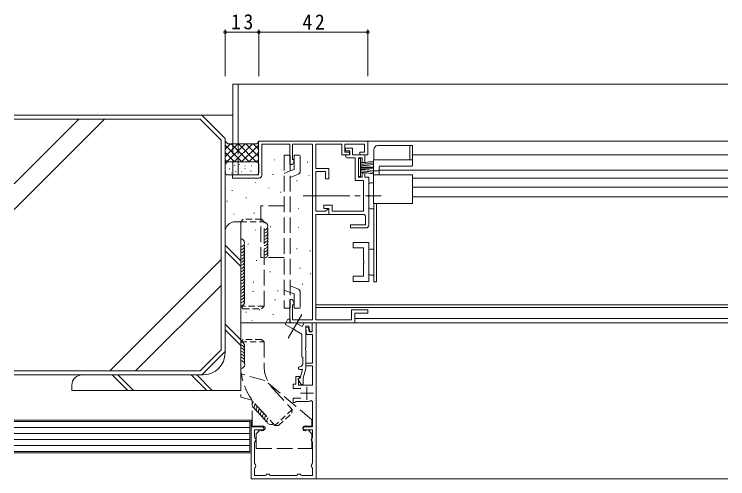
# Model space of a CAD drawing. Units: millimetres, scale not verified. Extents: x -594 to 539, y -420 to 386.
# Drawn here: x -157.8 to 116.8, y -186.4 to -7.5 of the extents above; entities that cross this region are included whole.
import ezdxf

# ---------------------------------------------------------------- set-up
doc = ezdxf.new("R2010")
doc.units = ezdxf.units.MM
doc.header["$LTSCALE"] = 2
for name, pattern in [('CHAIN2', [12, 9, -1, 1, -1]), ('DASHED1', [1.8, 1.2, -0.6]), ('DASHED3', [4, 3, -1])]:
    doc.linetypes.add(name, pattern=pattern)
for name, color, linetype, lineweight in [('0-3_YKK_11', 7, 'Continuous', 9), ('0-4_YKK_12', 2, 'Continuous', 9), ('0-5_YKK_13', 4, 'Continuous', 9), ('0-6_YKK_D', 6, 'Continuous', 9), ('0-7_YSS_K', 3, 'Continuous', 9), ('0-8_YSS_KE', 3, 'Continuous', 9)]:
    doc.layers.add(name, color=color, linetype=linetype, lineweight=lineweight)
doc.styles.add('ＭＳ ゴシック', font='')
doc.styles.get('ＭＳ ゴシック').set_extended_font_data('MS Gothic')

msp = doc.modelspace()

# ---------------------------------------------------------------- linework, layer by layer
at = {"layer": '0-3_YKK_11'}
for p, q in [((-63.781, -56.392), (-21.781, -56.392)), ((-63.781, -69.392), (-63.781, -56.392)), ((-62.581, -57.592), (-62.581, -69.592)), ((-51.781, -57.592), (-62.581, -57.592)), ((-51.781, -65.392), (-51.781, -57.592)), ((-50.681, -57.592), (-50.681, -63.392)), ((-42.981, -57.592), (-50.681, -57.592)), ((-42.981, -125.192), (-42.981, -57.592)), ((-41.781, -57.592), (-41.781, -66.892)), ((-31.781, -57.592), (-41.781, -57.592)), ((-31.781, -61.592), (-31.781, -57.592)), ((-30.581, -57.592), (-30.581, -60.592)), ((-22.981, -57.592), (-30.581, -57.592)), ((-22.981, -60.592), (-22.981, -57.592)), ((-21.781, -56.392), (-21.781, -61.592)), ((-30.281, -59.092), (-30.281, -60.092)), ((-27.681, -59.092), (-30.281, -59.092)), ((-30.281, -60.092), (-28.681, -60.092)), ((-28.681, -60.092), (-28.681, -61.592)), ((-27.681, -61.592), (-27.681, -59.092)), ((-28.781, -61.592), (-31.781, -61.592)), ((-30.581, -60.592), (-28.781, -60.592)), ((-28.681, -61.592), (-29.681, -61.592)), ((-29.681, -62.792), (-26.581, -62.792)), ((-28.781, -60.592), (-28.781, -61.592)), ((-22.881, -61.592), (-27.681, -61.592)), ((-26.581, -62.792), (-26.581, -71.592)), ((-25.381, -62.792), (-23.881, -62.792)), ((-25.381, -70.292), (-25.381, -62.792)), ((-24.781, -60.592), (-22.981, -60.592)), ((-24.781, -61.592), (-24.781, -60.592)), ((-21.781, -61.592), (-24.781, -61.592)), ((-23.881, -62.792), (-23.881, -64.542)), ((-22.881, -64.542), (-22.881, -61.592)), ((-50.781, -65.392), (-51.781, -65.392)), ((-50.151, -64.301), (-50.781, -65.392)), ((-50.681, -63.392), (-50.151, -63.392)), ((-50.151, -63.392), (-50.151, -64.301)), ((-23.881, -64.542), (-22.881, -64.542)), ((-41.781, -66.892), (-36.781, -66.892)), ((-41.781, -68.092), (-41.781, -83.392)), ((-37.981, -68.092), (-41.781, -68.092)), ((-37.981, -70.892), (-37.981, -68.092)), ((-36.781, -66.892), (-36.781, -70.892)), ((-23.881, -68.542), (-23.881, -70.292)), ((-22.881, -68.542), (-23.881, -68.542)), ((-22.881, -70.292), (-22.881, -68.542)), ((-73.781, -69.392), (-63.781, -69.392)), ((-73.781, -70.592), (-73.781, -69.392)), ((-63.581, -70.592), (-73.781, -70.592)), ((-36.781, -70.892), (-37.981, -70.892)), ((-23.881, -70.292), (-25.381, -70.292)), ((-21.381, -70.292), (-22.881, -70.292)), ((-21.381, -76.934), (-21.381, -70.292)), ((-26.581, -71.592), (-23.381, -71.592)), ((-23.381, -71.592), (-23.381, -83.392)), ((-21.501, -77.117), (-21.381, -76.934)), ((-21.501, -77.667), (-21.501, -77.117)), ((-21.381, -77.85), (-21.501, -77.667)), ((-21.381, -88.792), (-21.381, -77.85)), ((-38.681, -81.092), (-38.681, -82.292)), ((-35.481, -81.092), (-38.681, -81.092)), ((-38.681, -82.292), (-36.681, -82.292)), ((-36.681, -82.292), (-36.681, -84.592)), ((-35.481, -83.392), (-35.481, -81.092)), ((-41.781, -83.392), (-38.005, -83.392)), ((-41.781, -84.592), (-41.781, -125.192)), ((-36.781, -84.592), (-41.781, -84.592)), ((-38.005, -83.392), (-37.151, -82.538)), ((-37.151, -82.538), (-36.781, -82.692)), ((-36.781, -82.692), (-36.781, -84.592)), ((-36.681, -84.592), (-23.581, -84.592)), ((-23.381, -83.392), (-35.481, -83.392)), ((-22.581, -85.592), (-22.581, -88.592)), ((-28.381, -88.592), (-28.381, -89.792)), ((-22.581, -88.592), (-28.381, -88.592)), ((-28.381, -89.792), (-22.381, -89.792)), ((-27.381, -95.411), (-27.381, -97.411)), ((-21.381, -95.411), (-27.381, -95.411)), ((-21.381, -110.411), (-21.381, -95.411)), ((-27.381, -97.411), (-23.381, -97.411)), ((-23.381, -97.411), (-23.381, -102.453)), ((-23.381, -102.453), (-23.261, -102.636)), ((-23.261, -103.186), (-23.381, -103.369)), ((-23.381, -103.369), (-23.381, -108.411)), ((-23.261, -102.636), (-23.261, -103.186)), ((-27.381, -108.411), (-27.381, -110.411)), ((-23.381, -108.411), (-27.381, -108.411)), ((-27.381, -110.411), (-21.381, -110.411)), ((-51.781, -117.392), (-50.781, -117.392)), ((-51.781, -126.392), (-51.781, -117.392)), ((-50.781, -117.392), (-50.151, -118.483)), ((-50.681, -119.392), (-50.681, -125.192)), ((-50.151, -119.392), (-50.681, -119.392)), ((-50.151, -118.483), (-50.151, -119.392)), ((-27.981, -121.392), (-21.781, -121.392)), ((-27.981, -125.192), (-27.981, -121.392)), ((-26.781, -122.592), (-26.781, -126.392)), ((-21.781, -122.592), (-26.781, -122.592)), ((-21.781, -121.392), (-21.781, -122.592)), ((-53.591, -126.934), (-52.47, -124.992)), ((-52.47, -124.992), (-51.681, -124.992)), ((-51.681, -124.992), (-51.681, -126.392)), ((-50.681, -125.192), (-42.981, -125.192)), ((-41.781, -125.192), (-27.981, -125.192)), ((-50.783, -128.555), (-53.591, -126.934)), ((-26.781, -126.392), (-51.781, -126.392)), ((-51.681, -126.392), (-49.529, -126.392)), ((-50.565, -128.542), (-50.783, -128.555)), ((-50.088, -128.817), (-50.565, -128.542)), ((-49.99, -129.013), (-50.088, -128.817)), ((-47.081, -130.692), (-49.99, -129.013)), ((-49.529, -126.392), (-47.058, -127.819)), ((-47.058, -127.819), (-46.234, -126.392)), ((-46.234, -126.392), (-43.181, -126.392)), ((-45.581, -127.592), (-45.581, -135.934)), ((-44.453, -127.592), (-45.581, -127.592)), ((-45.581, -128.314), (-44.592, -128.184)), ((-45.355, -130.892), (-45.581, -128.314)), ((-44.592, -128.184), (-44.309, -129.792)), ((-44.094, -129.628), (-44.453, -127.592)), ((-43.181, -126.392), (-43.181, -129.548)), ((-43.181, -126.392), (-41.681, -126.392)), ((-43.181, -129.792), (-43.181, -126.392)), ((-41.681, -126.392), (-41.681, -186.392)), ((-47.081, -139.392), (-47.081, -130.692)), ((-43.081, -130.892), (-45.355, -130.892)), ((-44.309, -129.792), (-43.181, -129.792)), ((-43.181, -129.548), (-44.094, -129.628)), ((-43.081, -141.892), (-43.081, -130.892)), ((-45.581, -135.934), (-45.701, -136.117)), ((-45.701, -136.117), (-45.701, -136.667)), ((-45.701, -136.667), (-45.581, -136.85)), ((-45.581, -136.85), (-45.581, -143.904)), ((-46.781, -139.692), (-47.081, -139.392)), ((-46.781, -142.092), (-46.781, -139.692)), ((-45.581, -141.892), (-43.081, -141.892)), ((-45.581, -142.892), (-45.581, -141.892)), ((-46.927, -144.292), (-47.981, -144.292)), ((-47.836, -147.684), (-46.927, -144.292)), ((-45.581, -143.904), (-46.581, -147.636)), ((-43.081, -142.892), (-45.581, -142.892)), ((-43.081, -150.292), (-43.081, -142.892)), ((-49.481, -146.992), (-48.081, -146.992)), ((-49.481, -149.992), (-49.481, -146.992)), ((-48.636, -147.898), (-47.836, -147.684)), ((-47.331, -150.159), (-48.636, -147.898)), ((-48.281, -147.775), (-48.481, -148.058)), ((-48.481, -148.058), (-48.481, -150.292)), ((-48.081, -147.492), (-48.281, -147.775)), ((-48.081, -146.992), (-48.081, -147.492)), ((-46.581, -147.636), (-46.581, -149.958)), ((-50.481, -149.992), (-49.481, -149.992)), ((-50.481, -151.592), (-50.481, -149.992)), ((-48.481, -150.292), (-43.081, -150.292)), ((-46.581, -149.958), (-47.331, -150.159)), ((-45.181, -150.992), (-45.181, -155.992)), ((-47.579, -151.592), (-50.481, -151.592)), ((-42.681, -153.492), (-47.681, -153.492)), ((-50.481, -155.392), (-47.579, -155.392)), ((-50.481, -156.992), (-50.481, -155.392)), ((-43.081, -156.665), (-43.67, -156.313)), ((-49.781, -156.992), (-50.481, -156.992)), ((-49.521, -156.842), (-49.781, -156.992)), ((-49.261, -156.692), (-49.521, -156.842)), ((-45.181, -156.692), (-49.261, -156.692)), ((-43.081, -166.392), (-43.081, -156.665)), ((-66.681, -166.392), (-62.431, -166.392)), ((-66.681, -186.392), (-66.681, -166.392)), ((-45.931, -166.392), (-43.081, -166.392)), ((-65.381, -167.592), (-65.381, -170.367)), ((-63.166, -167.592), (-65.381, -167.592)), ((-62.956, -167.678), (-63.166, -167.592)), ((-45.196, -167.592), (-45.406, -167.678)), ((-43.081, -167.592), (-45.196, -167.592)), ((-43.081, -170.454), (-43.081, -167.592)), ((-65.381, -170.367), (-65.266, -170.604)), ((-65.266, -172.18), (-65.381, -172.417)), ((-65.381, -172.417), (-65.381, -180.367)), ((-43.173, -170.67), (-43.081, -170.454)), ((-43.081, -172.33), (-43.173, -172.114)), ((-43.081, -180.454), (-43.081, -172.33)), ((-65.381, -180.367), (-65.266, -180.604)), ((-43.173, -180.67), (-43.081, -180.454)), ((-65.266, -182.18), (-65.381, -182.417)), ((-65.381, -182.417), (-65.381, -185.092)), ((-43.081, -182.33), (-43.173, -182.114)), ((-43.081, -185.092), (-43.081, -182.33)), ((-41.681, -186.392), (-66.681, -186.392)), ((-65.381, -185.092), (-61.206, -185.092)), ((-61.206, -185.092), (-60.969, -184.977)), ((-59.393, -184.977), (-59.156, -185.092)), ((-59.156, -185.092), (-49.206, -185.092)), ((-49.206, -185.092), (-48.969, -184.977)), ((-47.393, -184.977), (-47.156, -185.092)), ((-47.156, -185.092), (-43.081, -185.092))]:
    msp.add_line(p, q, dxfattribs=at)
for centre, radius, start, end in [((-29.681, -62.192), 0.6, 90.00145, 269.99997), ((-63.581, -69.592), 1, 270, 359.99998), ((-23.581, -85.592), 1, 0, 89.99998), ((-22.381, -88.792), 1, 270, 359.99998), ((-47.981, -142.092), 1.2, 270, 359.99998), ((-47.981, -143.792), 0.5, 89.99998, 270), ((-45.181, -153.492), 3.2, 269.99998, 298.17862), ((-62.431, -167.142), 0.75, 225.58467, 89.99997), ((-45.931, -167.142), 0.75, 90.00002, 314.41531), ((-65.881, -171.392), 1, 307.97986, 52.02013), ((-42.481, -171.392), 1, 133.81306, 226.18692), ((-65.881, -181.392), 1, 307.97986, 52.02013), ((-42.481, -181.392), 1, 133.81306, 226.18692), ((-60.181, -185.592), 1, 37.97986, 142.02013), ((-48.181, -185.592), 1, 37.97986, 142.02013)]:
    msp.add_arc(centre, radius, start, end, dxfattribs=at)
at = {"layer": '0-4_YKK_12'}
for p, q in [((116.818, -34.392), (-73.68, -34.392)), ((-73.68, -57.392), (-73.68, -34.392)), ((-71.68, -57.392), (-71.68, -34.392)), ((-21.972, -56.392), (116.818, -56.392)), ((116.818, -61.592), (-4.581, -61.592)), ((116.818, -67.612), (-17.381, -67.612)), ((116.818, -70.632), (-4.581, -70.632)), ((116.818, -74.132), (-4.581, -74.132)), ((116.818, -77.822), (-4.581, -77.822)), ((116.818, -119.392), (-41.681, -119.392)), ((-41.681, -120.392), (116.818, -120.392)), ((-26.681, -124.692), (116.818, -124.692)), ((-26.681, -126.392), (116.818, -126.392)), ((-42.181, -186.392), (116.818, -186.392))]:
    msp.add_line(p, q, dxfattribs=at)
at = {"layer": '0-4_YKK_12', "linetype": 'DASHED3'}
for p, q in [((-73.68, -69.392), (-73.68, -57.392)), ((-71.68, -69.392), (-71.68, -57.392))]:
    msp.add_line(p, q, dxfattribs=at)
at = {"layer": '0-5_YKK_13'}
for p, q in [((-19.381, -59.603), (-19.381, -63.526)), ((-5.581, -58.103), (-17.881, -58.103)), ((-5.581, -58.103), (-5.581, -58.022)), ((-4.581, -58.022), (-5.581, -58.022)), ((-5.581, -58.103), (-5.581, -63.526)), ((-4.581, -58.103), (-4.581, -65.806)), ((-24.531, -63.092), (-25.381, -63.092)), ((-25.381, -63.092), (-25.381, -69.992)), ((-24.531, -63.092), (-24.531, -69.992)), ((-24.531, -69.992), (-24.531, -63.092)), ((-4.581, -63.526), (-19.581, -63.526)), ((-19.581, -80.402), (-19.581, -63.526)), ((-4.581, -65.806), (-4.787, -66.012)), ((-19.381, -66.342), (-24.531, -66.342)), ((-19.381, -66.742), (-24.531, -66.742)), ((-17.381, -67.8), (-19.581, -67.8)), ((-4.787, -66.012), (-17.381, -66.012)), ((-17.381, -66.306), (-17.381, -69.292)), ((-24.531, -69.992), (-25.381, -69.992)), ((-4.581, -69.292), (-19.581, -69.292)), ((-4.581, -69.292), (-4.581, -80.402)), ((-21.381, -73.117), (-21.381, -81.717)), ((-20.681, -72.417), (-19.581, -72.417)), ((-4.581, -80.402), (-19.581, -80.402)), ((-19.381, -80.402), (-19.381, -110.541)), ((-18.381, -110.541), (-18.381, -80.402)), ((-20.681, -82.417), (-19.381, -82.417)), ((-21.381, -98.641), (-21.381, -107.241)), ((-20.681, -97.941), (-19.381, -97.941)), ((-20.681, -107.941), (-19.381, -107.941)), ((-19.381, -110.541), (-18.381, -110.541))]:
    msp.add_line(p, q, dxfattribs=at)
at = {"layer": '0-5_YKK_13', "linetype": 'DASHED3'}
for p, q in [((-51.682, -61.739), (-53.982, -61.74)), ((-53.982, -61.74), (-53.977, -120.739)), ((-51.682, -61.739), (-51.681, -120.739)), ((-50.109, -61.74), (-50.108, -67.241)), ((-47.809, -61.74), (-50.108, -61.74)), ((-47.808, -68.117), (-47.808, -61.74)), ((-51.608, -67.846), (-53.908, -68.776)), ((-50.108, -67.24), (-51.608, -67.846)), ((-48.434, -69.044), (-51.608, -70.327)), ((-62.981, -81.24), (-62.981, -101.24)), ((-53.983, -81.24), (-62.981, -81.24)), ((-53.981, -101.24), (-62.98, -101.24)), ((-48.431, -113.435), (-51.606, -112.153)), ((-51.606, -114.633), (-53.906, -113.704)), ((-50.106, -115.239), (-51.606, -114.633)), ((-50.105, -120.739), (-50.106, -115.239)), ((-47.806, -114.362), (-47.805, -120.739)), ((-51.679, -120.74), (-53.977, -120.74)), ((-47.806, -120.739), (-50.106, -120.739)), ((-61.33, -148.505), (-70.681, -146)), ((-70.681, -146), (-70.681, -155)), ((-43.231, -163.692), (-61.33, -148.505)), ((-70.681, -155), (-66.231, -156.192)), ((-66.231, -166.192), (-66.231, -156.192)), ((-43.231, -166.192), (-43.231, -163.692)), ((-61.931, -166.192), (-66.231, -166.192)), ((-43.231, -166.192), (-46.031, -166.192)), ((-63.231, -167.592), (-64.731, -169.092)), ((-64.731, -174.692), (-64.731, -169.092)), ((-63.231, -167.592), (-61.931, -167.592)), ((-46.031, -167.592), (-44.731, -167.592)), ((-44.731, -167.592), (-43.231, -169.092)), ((-43.231, -174.692), (-43.231, -169.092)), ((-64.731, -174.692), (-43.231, -174.692))]:
    msp.add_line(p, q, dxfattribs=at)
at = {"layer": '0-5_YKK_13', "linetype": 'CHAIN2'}
for p, q in [((-46.681, -77.417), (-16.581, -77.417)), ((-52.408, -132.286), (-47.106, -123.103))]:
    msp.add_line(p, q, dxfattribs=at)
at = {"layer": '0-5_YKK_13'}
for centre, radius, start, end in [((-17.881, -59.603), 1.5, 90, 180), ((-24.956, -36.642), 28, 270.86969, 281.48474), ((-24.956, -37.242), 28, 270.86969, 281.48474), ((-24.956, -37.842), 28, 270.86969, 281.48474), ((-24.956, -95.242), 28, 78.51524, 89.13029), ((-24.956, -95.842), 28, 78.51524, 89.13029), ((-24.956, -96.442), 28, 78.51524, 89.13029), ((-20.681, -73.117), 0.7, 90, 180), ((-20.681, -81.717), 0.7, 180, 270), ((-20.681, -98.641), 0.7, 90, 180), ((-20.681, -107.241), 0.7, 180, 270)]:
    msp.add_arc(centre, radius, start, end, dxfattribs=at)
at = {"layer": '0-5_YKK_13', "linetype": 'DASHED3'}
for centre, radius, start, end in [((-48.808, -68.117), 1, 292.00334, 0), ((-48.806, -114.363), 1, 0.00436, 68.00217), ((-61.931, -166.892), 0.7, 270, 90), ((-46.031, -166.892), 0.7, 90, 270)]:
    msp.add_arc(centre, radius, start, end, dxfattribs=at)
at = {"layer": '0-6_YKK_D'}
for p, q in [((-76.681, -31.392), (-76.681, -13.392)), ((-63.681, -31.392), (-63.681, -13.392)), ((-63.681, -31.392), (-63.681, -13.392)), ((-21.681, -31.392), (-21.681, -13.392)), ((-76.681, -14.392), (-63.681, -14.392)), ((-63.681, -14.392), (-21.681, -14.392))]:
    msp.add_line(p, q, dxfattribs=at)
for centre in [(-76.681, -14.392), (-63.681, -14.392), (-63.681, -14.392), (-21.681, -14.392)]:
    msp.add_circle(centre, 0.51, dxfattribs=at)
at = {"layer": '0-7_YSS_K'}
for p, q in [((-85.68, -46.392), (-73.68, -46.392)), ((-157.835, -82.669), (-123.058, -47.892)), ((-157.835, -72.77), (-132.957, -47.892)), ((-157.835, -47.892), (-86.302, -47.892)), ((-78.181, -56.013), (-86.302, -47.892)), ((-78.181, -56.013), (-78.181, -136.771)), ((-76.681, -59.421), (-74.651, -57.392)), ((-76.681, -62.25), (-71.823, -57.392)), ((-75.995, -64.392), (-68.995, -57.392)), ((-74.367, -57.392), (-67.367, -64.392)), ((-73.166, -64.392), (-66.166, -57.392)), ((-71.539, -57.392), (-64.527, -64.404)), ((-68.71, -57.392), (-63.681, -62.422)), ((-65.882, -57.392), (-63.681, -59.593)), ((-76.681, -57.907), (-70.196, -64.392)), ((-70.338, -64.392), (-63.681, -57.735)), ((-76.681, -60.735), (-73.024, -64.392)), ((-67.509, -64.392), (-63.681, -60.564)), ((-76.681, -63.564), (-75.852, -64.392)), ((-76.681, -64.392), (-64.681, -64.392)), ((-76.681, -65.392), (-76.681, -68.392)), ((-76.165, -65.094), (-75.965, -65.094)), ((-73.019, -65.707), (-72.819, -65.707)), ((-71.18, -65.421), (-70.98, -65.421)), ((-69.137, -65.911), (-68.937, -65.911)), ((-66.522, -65.87), (-66.322, -65.87)), ((-64.681, -64.392), (-63.681, -63.392)), ((-63.681, -65.392), (-63.681, -68.392)), ((-57.803, -63.557), (-57.603, -63.557)), ((-45.063, -64.436), (-44.863, -64.436)), ((-76.573, -68.363), (-76.373, -68.363)), ((-75.103, -66.973), (-74.903, -66.973)), ((-74.367, -68.567), (-74.167, -68.567)), ((-72.61, -68.117), (-72.41, -68.117)), ((-70.404, -68.199), (-70.204, -68.199)), ((-69.137, -66.892), (-68.937, -66.892)), ((-66.849, -67.872), (-66.649, -67.872)), ((-75.681, -69.392), (-64.681, -69.392)), ((-58.389, -69.268), (-58.189, -69.268)), ((-44.477, -69.561), (-44.277, -69.561)), ((-64.979, -72.343), (-64.779, -72.343)), ((-49.163, -71.611), (-48.963, -71.611)), ((-74.058, -75.419), (-73.858, -75.419)), ((-59.853, -74.393), (-59.653, -74.393)), ((-55.313, -76.004), (-55.114, -76.004)), ((-75.962, -79.519), (-75.762, -79.519)), ((-68.64, -78.201), (-68.44, -78.201)), ((-48.577, -82.301), (-48.377, -82.301)), ((-73.326, -84.498), (-73.126, -84.498)), ((-65.564, -84.059), (-65.364, -84.059)), ((-70.681, -87.392), (-72.681, -87.392)), ((-70.681, -152.392), (-70.681, -87.392)), ((-59.267, -89.33), (-59.067, -89.33)), ((-48.431, -89.623), (-48.231, -89.623)), ((-76.681, -137.892), (-76.681, -91.392)), ((-65.125, -90.648), (-64.925, -90.648)), ((-67.907, -96.067), (-67.707, -96.067)), ((-76.681, -96.492), (-70.681, -102.492)), ((-76.681, -98.613), (-70.681, -104.613)), ((-49.163, -97.824), (-48.963, -97.824)), ((-44.038, -98.556), (-43.838, -98.556)), ((-121.063, -144.892), (-78.181, -102.01)), ((-64.686, -102.364), (-64.486, -102.364)), ((-59.414, -106.757), (-59.214, -106.757)), ((-47.991, -105.292), (-47.791, -105.292)), ((-43.891, -107.489), (-43.691, -107.489)), ((-111.163, -144.892), (-78.181, -111.91)), ((-65.857, -110.711), (-65.657, -110.711)), ((-46.966, -111.443), (-46.766, -111.443)), ((-66.004, -114.225), (-65.804, -114.225)), ((-56.485, -114.079), (-56.285, -114.079)), ((-57.51, -117.447), (-57.31, -117.447)), ((-68.64, -122.279), (-68.44, -122.279)), ((-63.514, -121.401), (-63.314, -121.401)), ((-58.242, -123.158), (-58.042, -123.158)), ((-66.443, -125.501), (-66.243, -125.501)), ((-76.681, -126.897), (-70.681, -132.897)), ((-76.681, -129.019), (-70.681, -135.019)), ((-51.181, -126.392), (-70.681, -126.392)), ((-78.181, -136.771), (-86.302, -144.892)), ((-157.835, -144.892), (-86.302, -144.892)), ((-85.181, -146.392), (-131.681, -146.392)), ((-120.119, -146.392), (-114.119, -152.392)), ((-117.997, -146.392), (-111.997, -152.392)), ((-89.713, -146.392), (-83.713, -152.392)), ((-87.592, -146.392), (-81.592, -152.392)), ((-157.835, -163.892), (-66.681, -163.892)), ((-157.835, -164.392), (-67.181, -164.392)), ((-67.181, -164.392), (-67.181, -175.892)), ((-66.681, -163.892), (-66.681, -176.392)), ((-67.181, -166.692), (-157.835, -166.692)), ((-67.181, -168.992), (-157.835, -168.992)), ((-67.181, -171.292), (-157.835, -171.292)), ((-67.181, -173.592), (-157.835, -173.592)), ((-67.181, -175.892), (-157.835, -175.892)), ((-66.681, -176.392), (-157.835, -176.392))]:
    msp.add_line(p, q, dxfattribs=at)
at = {"layer": '0-7_YSS_K', "linetype": 'DASHED1'}
for p, q in [((-69.681, -86.392), (-70.681, -87.392)), ((-70.681, -87.392), (-61.681, -87.392)), ((-62.681, -86.392), (-69.681, -86.392)), ((-61.681, -87.392), (-62.681, -86.392)), ((-70.681, -119.984), (-69.681, -120.984)), ((-61.681, -119.984), (-70.681, -119.984)), ((-62.681, -120.984), (-61.681, -119.984)), ((-69.681, -120.984), (-62.681, -120.984)), ((-69.681, -132.713), (-70.681, -133.713)), ((-70.681, -133.713), (-61.681, -133.713)), ((-62.681, -132.713), (-69.681, -132.713)), ((-61.681, -133.713), (-62.681, -132.713)), ((-50.87, -159.735), (-57.485, -165.838)), ((-56.072, -165.895), (-50.927, -161.148)), ((-50.927, -161.148), (-50.87, -159.735)), ((-57.485, -165.838), (-56.072, -165.895))]:
    msp.add_line(p, q, dxfattribs=at)
at = {"layer": '0-7_YSS_K', "linetype": 'DASHED3'}
for p, q in [((-70.681, -119.984), (-70.681, -87.392)), ((-61.681, -119.984), (-61.681, -87.392)), ((-70.681, -133.713), (-70.681, -142.739)), ((-61.681, -133.713), (-61.681, -142.739)), ((-58.103, -151.894), (-50.869, -159.734)), ((-64.717, -157.997), (-57.484, -165.837))]:
    msp.add_line(p, q, dxfattribs=at)
at = {"layer": '0-7_YSS_K'}
msp.add_lwpolyline([(-135.681, -150.392), (-135.681, -152.392), (-70.681, -152.392)], dxfattribs=at)
for centre, radius, start, end in [((-75.681, -65.392), 1, 90, 180), ((-64.681, -65.392), 1, 0, 90), ((-75.681, -68.392), 1, 180, 270), ((-64.681, -68.392), 1, 270, 0), ((-72.681, -91.392), 4, 90, 180), ((-61.681, -89.092), 1.5, 270.0015, 90.0015), ((-61.681, -90.292), 1.5, 270.0015, 23.57968), ((-61.681, -91.492), 1.5, 270.0015, 23.57968), ((-61.681, -92.692), 1.5, 270.0015, 23.57968), ((-61.681, -93.892), 1.5, 270.0015, 23.57968), ((-70.681, -95.517), 1.5, 270, 90), ((-70.681, -96.717), 1.5, 270, 23.57817), ((-61.681, -95.092), 1.5, 270.0015, 23.57968), ((-61.681, -96.292), 1.5, 270.0015, 23.57968), ((-70.681, -97.917), 1.5, 270, 23.57817), ((-70.681, -99.117), 1.5, 270, 23.57817), ((-61.681, -97.492), 1.5, 270.0015, 23.57968), ((-61.681, -98.692), 1.5, 270.0015, 23.57968), ((-70.681, -100.317), 1.5, 270, 23.57817), ((-70.681, -101.517), 1.5, 270, 23.57817), ((-61.681, -99.892), 1.5, 270.0015, 23.57968), ((-70.681, -102.717), 1.5, 270, 23.57817), ((-70.681, -103.917), 1.5, 270, 23.57817), ((-70.681, -105.117), 1.5, 270, 23.57817), ((-70.681, -106.317), 1.5, 270, 23.57817), ((-70.681, -107.517), 1.5, 270, 23.57817), ((-70.681, -108.717), 1.5, 270, 23.57817), ((-70.681, -109.917), 1.5, 270, 23.57817), ((-70.681, -111.117), 1.5, 270, 23.57817), ((-70.681, -112.317), 1.5, 270, 23.57817), ((-70.681, -113.517), 1.5, 270, 23.57817), ((-70.681, -114.717), 1.5, 270, 23.57817), ((-70.681, -115.917), 1.5, 270, 23.57817), ((-70.681, -117.117), 1.5, 270, 23.57817), ((-70.681, -118.317), 1.5, 270, 23.57817), ((-70.672, -135.213), 1.5, 336.76649, 90.34468), ((-70.665, -136.413), 1.5, 336.76649, 90.34468), ((-70.657, -137.613), 1.5, 336.76649, 90.34468), ((-70.65, -138.813), 1.5, 336.76649, 90.34468), ((-85.181, -137.892), 8.5, 270, 0), ((-70.643, -140.013), 1.5, 336.76649, 90.34468), ((-70.636, -141.213), 1.5, 336.76649, 90.34468), ((-70.629, -142.413), 1.5, 270.34468, 90.34468), ((-131.681, -150.392), 4, 90, 180), ((-64.777, -157.854), 1.5, 132.40884, 245.98703), ((-63.968, -158.74), 1.5, 134.31209, 245.98703), ((-63.159, -159.626), 1.5, 134.24979, 245.98703), ((-62.349, -160.512), 1.5, 134.01939, 245.98703), ((-61.54, -161.398), 1.5, 133.78903, 245.98703), ((-60.731, -162.284), 1.5, 133.55869, 245.98703), ((-59.921, -163.17), 1.5, 133.32834, 245.98703), ((-59.112, -164.056), 1.5, 133.09802, 312.40884)]:
    msp.add_arc(centre, radius, start, end, dxfattribs=at)
at = {"layer": '0-7_YSS_K', "linetype": 'DASHED3'}
for radius in [22.5, 13.5]:
    msp.add_arc((-48.181, -142.739), radius, 180, 222.69675, dxfattribs=at)
at = {"layer": '0-8_YSS_KE'}
for p, q in [((-85.68, -46.392), (-157.835, -46.392)), ((-76.681, -55.392), (-85.68, -46.392)), ((-76.681, -56.392), (-75.681, -57.392)), ((-75.681, -57.392), (-64.505, -57.392)), ((-63.681, -56.568), (-64.505, -57.392))]:
    msp.add_line(p, q, dxfattribs=at)
msp.add_lwpolyline([(-76.681, -55.392), (-76.681, -137.392), (-85.681, -146.392), (-157.835, -146.392)], dxfattribs=at)

# ---------------------------------------------------------------- texts
at = {"layer": '0-6_YKK_D', "color": 7, "char_height": 5.865, "attachment_point": 7, "style": 'ＭＳ ゴシック'}
for s, insert in [('\\T1.27;\\W0.95;13', (-74.405, -13.392)), ('\\T1.27;\\W0.95;42', (-46.905, -13.392))]:
    msp.add_mtext(s, dxfattribs=dict(at, insert=insert))

doc.saveas('drawing.dxf')
